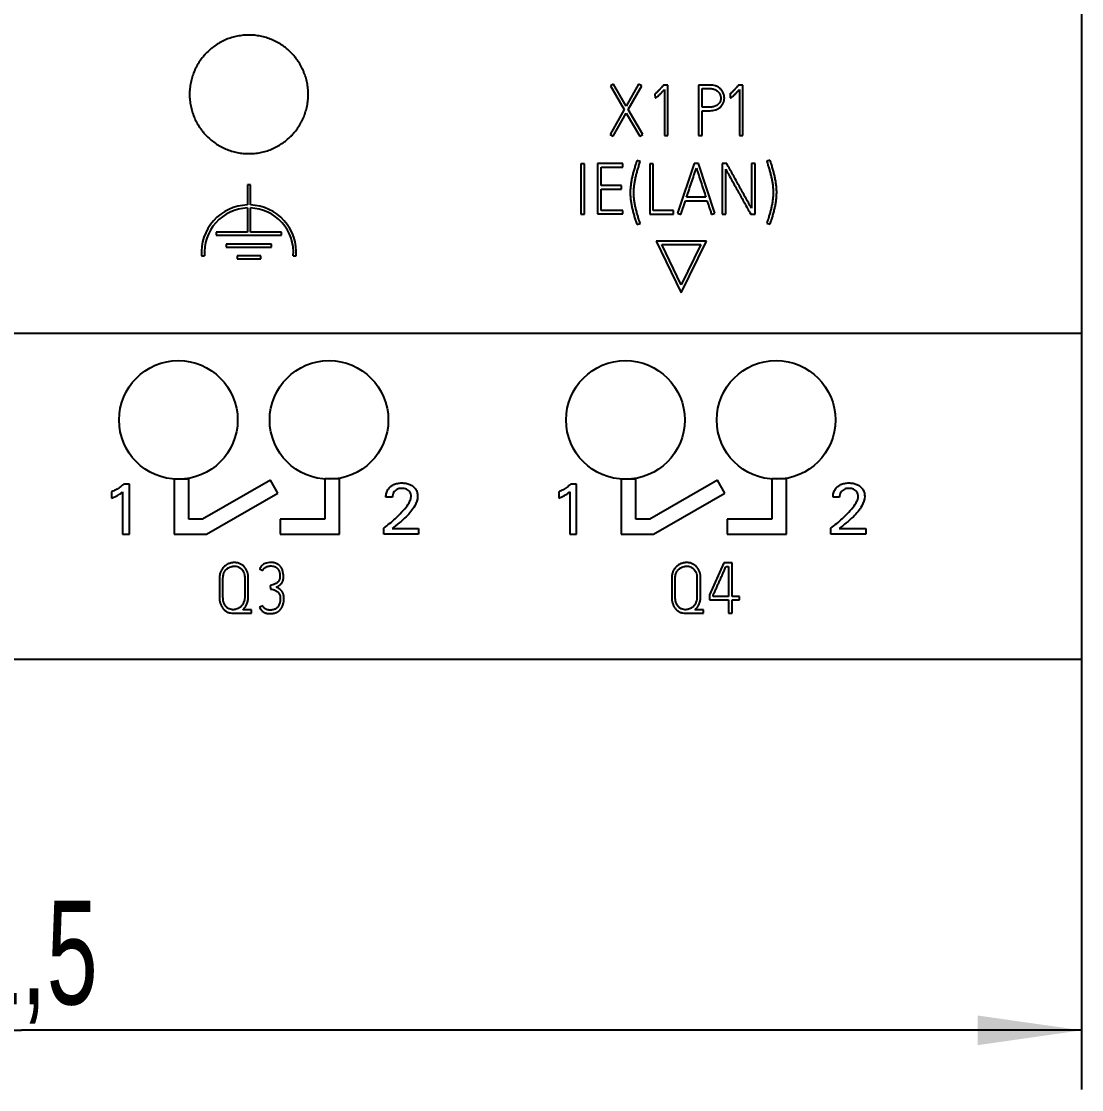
# Model space of a CAD drawing. Extents: x 0 to 420, y 0 to 297.
# Drawn here: x 125.95 to 161.7, y 130.28 to 166.3 of the extents above; entities that cross this region are included whole.
import ezdxf

# ---------------------------------------------------------------- set-up
doc = ezdxf.new("R2010")
doc.units = 0
doc.header["$LTSCALE"] = 23.1
for name, color, linetype in [('10000_FRONT', 7, 'CONTINUOUS'), ('10100_DIM_FRONT', 7, 'CONTINUOUS'), ('10500_FRONT_LABELING', 7, 'CONTINUOUS')]:
    doc.layers.add(name, color=color, linetype=linetype)
doc.styles.get("Standard").update_dxf_attribs({"font": 'txt', "width": 0.8})
doc.dimstyles.new('DIMSTYLE_1', dxfattribs={"dimtxt": 3.5, "dimasz": 3.5, "dimexe": 0.18, "dimexo": 0.0625, "dimgap": 0.09, "dimtad": 1, "dimtxsty": 'STANDARD', "dimcen": 0.09, "dimazin": 3, "dimtp": 0.05, "dimtm": 0.05, "dimtfac": 1, "dimtofl": 0, "dimtmove": 0, "dimatfit": 3, "dimtolj": 1})

# ---------------------------------------------------------------- blocks, each defined once
blk = doc.blocks.new('*D0')
at = {"layer": '10100_DIM_FRONT', "linetype": 'CONTINUOUS'}
for p, q in [((90.196102, 150.275846), (90.196102, 130.275438)), ((161.696102, 150.275846), (161.696102, 130.275438)), ((90.196102, 132.275438), (125.946102, 132.275438)), ((161.696102, 132.275438), (125.946102, 132.275438))]:
    blk.add_line(p, q, dxfattribs=at)
for points in [[(93.696102, 132.775438), (90.196102, 132.275438), (93.696102, 131.775438)], [(158.196102, 131.775438), (161.696102, 132.275438), (158.196102, 132.775438)]]:
    blk.add_solid(points, dxfattribs=at)
at = {"layer": '10100_DIM_FRONT', "linetype": 'CONTINUOUS', "width": 0.660714}
blk.add_text('71,5', height=3.5, dxfattribs=at).set_placement((122.502287, 133.150438))

msp = doc.modelspace()

# ---------------------------------------------------------------- linework, layer by layer
at = {"layer": '10000_FRONT', "color": 7, "linetype": 'CONTINUOUS'}
for p, q in [((161.696, 234.789), (161.696, 144.789)), ((133.567, 160.789), (133.567, 160.109)), ((133.667, 160.789), (133.567, 160.789)), ((133.667, 160.109), (133.667, 160.789)), ((133.567, 160.009), (133.567, 159.189)), ((133.667, 159.189), (133.667, 160.009)), ((132.517, 159.189), (132.517, 159.089)), ((133.567, 159.189), (132.517, 159.189)), ((132.517, 159.089), (134.717, 159.089)), ((134.717, 159.189), (133.667, 159.189)), ((134.717, 159.089), (134.717, 159.189)), ((147.346, 158.889), (148.196, 157.147)), ((149.046, 158.889), (147.346, 158.889)), ((148.196, 157.147), (149.046, 158.889)), ((132.857, 158.789), (132.857, 158.689)), ((134.377, 158.789), (132.857, 158.789)), ((132.857, 158.689), (134.377, 158.689)), ((134.377, 158.689), (134.377, 158.789)), ((148.196, 157.42), (147.537, 158.771)), ((147.537, 158.771), (148.855, 158.771)), ((148.855, 158.771), (148.196, 157.42)), ((132.021, 158.389), (132.121, 158.389)), ((133.217, 158.389), (133.217, 158.289)), ((134.017, 158.389), (133.217, 158.389)), ((133.217, 158.289), (134.017, 158.289)), ((134.017, 158.289), (134.017, 158.389)), ((135.112, 158.389), (135.212, 158.389)), ((90.196, 155.789), (161.696, 155.789)), ((131.095, 150.861), (131.095, 149.008)), ((131.592, 150.861), (131.095, 150.861)), ((131.592, 149.509), (131.592, 150.861)), ((134.342, 150.826), (132.058, 149.509)), ((134.592, 150.393), (134.342, 150.826)), ((136.173, 150.868), (136.173, 149.508)), ((136.673, 150.868), (136.173, 150.868)), ((136.673, 149.008), (136.673, 150.868)), ((146.17, 150.861), (146.17, 149.008)), ((146.666, 150.861), (146.17, 150.861)), ((146.666, 149.509), (146.666, 150.861)), ((149.417, 150.826), (147.132, 149.509)), ((149.667, 150.393), (149.417, 150.826)), ((151.247, 150.868), (151.247, 149.508)), ((151.747, 150.868), (151.247, 150.868)), ((151.747, 149.008), (151.747, 150.868)), ((132.19, 149.008), (134.592, 150.393)), ((147.265, 149.008), (149.667, 150.393)), ((132.058, 149.509), (131.592, 149.509)), ((134.673, 149.508), (134.673, 149.008)), ((136.173, 149.508), (134.673, 149.508)), ((147.132, 149.509), (146.666, 149.509)), ((149.748, 149.508), (149.748, 149.008)), ((151.247, 149.508), (149.748, 149.508)), ((131.095, 149.008), (132.19, 149.008)), ((134.673, 149.008), (136.673, 149.008)), ((146.17, 149.008), (147.265, 149.008)), ((149.748, 149.008), (151.747, 149.008)), ((90.196, 144.789), (161.696, 144.789))]:
    msp.add_line(p, q, dxfattribs=at)
for centre in [(131.239, 152.859), (136.319, 152.859), (146.313, 152.859), (151.393, 152.859)]:
    msp.add_circle(centre, 2, dxfattribs=at)
for radius, start, end in [(1.6, 91.7908, 184.3012), (1.5, 91.9102, 184.5886), (1.6, 355.6988, 88.2092), (1.5, 355.4114, 88.0898)]:
    msp.add_arc((133.617, 158.509), radius, start, end, dxfattribs=at)
for points, knots in [([(135.618, 163.839), (135.618, 163.905), (135.615, 163.971), (135.602, 164.1), (135.593, 164.165), (135.567, 164.292), (135.551, 164.356), (135.523, 164.45), (135.513, 164.481), (135.491, 164.543), (135.479, 164.574), (135.441, 164.665), (135.385, 164.782), (135.319, 164.894), (135.264, 164.976), (135.246, 165.002), (135.207, 165.055), (135.186, 165.081), (135.124, 165.158), (135.08, 165.206), (134.941, 165.345), (134.841, 165.428), (134.704, 165.519), (134.676, 165.537), (134.62, 165.571), (134.591, 165.587), (134.505, 165.633), (134.446, 165.661), (134.325, 165.711), (134.264, 165.734), (134.17, 165.762), (134.138, 165.771), (134.074, 165.787), (134.042, 165.794), (133.945, 165.814), (133.815, 165.833), (133.685, 165.839), (133.555, 165.839), (133.489, 165.836), (133.391, 165.827), (133.358, 165.823), (133.293, 165.813), (133.26, 165.807), (133.164, 165.788), (133.101, 165.772), (132.976, 165.735), (132.914, 165.713), (132.824, 165.675), (132.793, 165.662), (132.749, 165.641), (132.734, 165.633), (132.704, 165.619), (132.631, 165.581), (132.561, 165.539), (132.399, 165.43), (132.298, 165.347), (132.181, 165.231), (132.158, 165.207), (132.114, 165.158), (132.093, 165.133), (132.031, 165.057), (131.992, 165.005), (131.919, 164.897), (131.886, 164.841), (131.839, 164.754), (131.824, 164.725), (131.796, 164.665), (131.783, 164.635), (131.745, 164.544), (131.701, 164.422), (131.67, 164.295), (131.65, 164.199), (131.645, 164.167), (131.635, 164.102), (131.631, 164.07), (131.621, 163.971), (131.618, 163.905), (131.618, 163.839)], [0, 0, 0, 0, 0.03125, 0.03125, 0.0625, 0.0625, 0.09375, 0.09375, 0.109375, 0.109375, 0.125, 0.125, 0.15625, 0.1875, 0.1875, 0.203125, 0.203125, 0.21875, 0.21875, 0.25, 0.25, 0.3125, 0.3125, 0.328125, 0.328125, 0.34375, 0.34375, 0.375, 0.375, 0.40625, 0.40625, 0.421875, 0.421875, 0.4375, 0.4375, 0.46875, 0.5, 0.5, 0.53125, 0.53125, 0.546875, 0.546875, 0.5625, 0.5625, 0.59375, 0.59375, 0.625, 0.625, 0.640625, 0.640625, 0.648438, 0.648438, 0.65625, 0.6875, 0.6875, 0.75, 0.75, 0.765625, 0.765625, 0.78125, 0.78125, 0.8125, 0.8125, 0.84375, 0.84375, 0.859375, 0.859375, 0.875, 0.875, 0.90625, 0.9375, 0.9375, 0.953125, 0.953125, 0.96875, 0.96875, 1, 1, 1, 1]), ([(131.618, 163.839), (131.618, 163.773), (131.621, 163.708), (131.634, 163.578), (131.644, 163.514), (131.669, 163.386), (131.685, 163.323), (131.713, 163.229), (131.724, 163.198), (131.746, 163.136), (131.758, 163.105), (131.795, 163.014), (131.851, 162.897), (131.918, 162.785), (131.972, 162.703), (131.991, 162.676), (132.03, 162.624), (132.05, 162.598), (132.113, 162.521), (132.157, 162.473), (132.295, 162.334), (132.395, 162.251), (132.518, 162.169), (132.532, 162.16), (132.56, 162.142), (132.574, 162.134), (132.616, 162.108), (132.645, 162.092), (132.732, 162.046), (132.791, 162.018), (132.911, 161.967), (132.972, 161.945), (133.066, 161.917), (133.098, 161.908), (133.162, 161.892), (133.194, 161.885), (133.291, 161.865), (133.421, 161.846), (133.551, 161.84), (133.682, 161.839), (133.747, 161.842), (133.845, 161.852), (133.878, 161.856), (133.944, 161.866), (133.976, 161.871), (134.072, 161.891), (134.136, 161.906), (134.26, 161.944), (134.322, 161.966), (134.413, 162.004), (134.443, 162.017), (134.488, 162.038), (134.502, 162.046), (134.532, 162.06), (134.605, 162.098), (134.675, 162.14), (134.838, 162.249), (134.939, 162.332), (135.055, 162.448), (135.078, 162.472), (135.122, 162.521), (135.144, 162.546), (135.206, 162.621), (135.245, 162.674), (135.317, 162.782), (135.351, 162.838), (135.397, 162.925), (135.412, 162.954), (135.44, 163.014), (135.453, 163.044), (135.491, 163.134), (135.535, 163.257), (135.567, 163.384), (135.586, 163.479), (135.591, 163.512), (135.601, 163.577), (135.605, 163.609), (135.615, 163.708), (135.618, 163.773), (135.618, 163.839)], [0, 0, 0, 0, 0.03125, 0.03125, 0.0625, 0.0625, 0.09375, 0.09375, 0.109375, 0.109375, 0.125, 0.125, 0.15625, 0.1875, 0.1875, 0.203125, 0.203125, 0.21875, 0.21875, 0.25, 0.25, 0.3125, 0.3125, 0.320312, 0.320312, 0.328125, 0.328125, 0.34375, 0.34375, 0.375, 0.375, 0.40625, 0.40625, 0.421875, 0.421875, 0.4375, 0.4375, 0.46875, 0.5, 0.5, 0.53125, 0.53125, 0.546875, 0.546875, 0.5625, 0.5625, 0.59375, 0.59375, 0.625, 0.625, 0.640625, 0.640625, 0.648438, 0.648438, 0.65625, 0.6875, 0.6875, 0.75, 0.75, 0.765625, 0.765625, 0.78125, 0.78125, 0.8125, 0.8125, 0.84375, 0.84375, 0.859375, 0.859375, 0.875, 0.875, 0.90625, 0.9375, 0.9375, 0.953125, 0.953125, 0.96875, 0.96875, 1, 1, 1, 1])]:
    msp.add_open_spline(points, degree=3, knots=knots, dxfattribs=at)
at = {"layer": '10500_FRONT_LABELING', "color": 7, "linetype": 'CONTINUOUS'}
for p, q in [((145.916, 164.18), (145.815, 164.121)), ((145.815, 164.121), (146.275, 163.327)), ((146.341, 163.445), (145.916, 164.18)), ((146.758, 164.18), (146.341, 163.445)), ((146.411, 163.324), (146.864, 164.121)), ((146.864, 164.121), (146.758, 164.18)), ((147.595, 164.145), (147.579, 164.126)), ((147.744, 164.145), (147.595, 164.145)), ((147.626, 163.999), (147.626, 162.452)), ((147.744, 162.452), (147.744, 164.145)), ((148.776, 164.154), (148.776, 162.454)), ((149.168, 164.154), (148.776, 164.154)), ((148.897, 163.409), (148.897, 164.034)), ((148.897, 164.034), (149.168, 164.034)), ((150.126, 164.145), (150.109, 164.126)), ((150.274, 164.145), (150.126, 164.145)), ((150.156, 163.999), (150.156, 162.452)), ((150.274, 162.452), (150.274, 164.145)), ((147.296, 163.841), (147.31, 163.846)), ((147.31, 163.846), (147.317, 163.725)), ((149.826, 163.841), (149.84, 163.846)), ((149.84, 163.846), (149.847, 163.725)), ((146.275, 163.327), (145.796, 162.485)), ((145.9, 162.426), (146.343, 163.207)), ((146.343, 163.207), (146.796, 162.426)), ((146.9, 162.485), (146.411, 163.324)), ((149.168, 163.409), (148.897, 163.409)), ((148.897, 162.454), (148.897, 163.289)), ((148.897, 163.289), (149.168, 163.289)), ((145.796, 162.485), (145.9, 162.426)), ((146.796, 162.426), (146.9, 162.485)), ((147.626, 162.452), (147.744, 162.452)), ((148.776, 162.454), (148.897, 162.454)), ((150.156, 162.452), (150.274, 162.452)), ((144.811, 161.499), (144.811, 159.803)), ((144.929, 161.499), (144.811, 161.499)), ((144.929, 159.803), (144.929, 161.499)), ((145.374, 161.503), (145.374, 159.808)), ((146.223, 161.503), (145.374, 161.503)), ((146.223, 161.383), (146.223, 161.503)), ((146.698, 161.612), (146.696, 161.602)), ((146.814, 161.577), (146.698, 161.612)), ((146.809, 161.567), (146.814, 161.577)), ((147.133, 161.501), (147.133, 159.803)), ((147.254, 161.501), (147.133, 161.501)), ((147.254, 159.924), (147.254, 161.501)), ((148.63, 161.506), (148.065, 159.829)), ((148.782, 161.506), (148.63, 161.506)), ((149.333, 159.829), (148.782, 161.506)), ((149.576, 161.503), (149.576, 159.803)), ((149.73, 161.503), (149.576, 161.503)), ((150.565, 161.503), (150.565, 159.999)), ((150.686, 161.503), (150.565, 161.503)), ((150.686, 159.803), (150.686, 161.503)), ((151.194, 161.624), (151.078, 161.588)), ((151.078, 161.588), (151.08, 161.579)), ((151.196, 161.614), (151.194, 161.624)), ((145.492, 160.761), (145.492, 161.383)), ((145.492, 161.383), (146.223, 161.383)), ((149.695, 159.803), (149.695, 161.312)), ((146.178, 160.761), (145.492, 160.761)), ((146.178, 160.643), (146.178, 160.761)), ((145.492, 159.926), (145.492, 160.643)), ((145.492, 160.643), (146.178, 160.643)), ((149.025, 160.372), (148.375, 160.372)), ((148.179, 159.792), (148.335, 160.251)), ((148.335, 160.251), (149.066, 160.251)), ((144.811, 159.803), (144.929, 159.803)), ((145.374, 159.808), (146.223, 159.808)), ((146.223, 159.926), (145.492, 159.926)), ((146.223, 159.808), (146.223, 159.926)), ((147.133, 159.803), (147.93, 159.803)), ((147.93, 159.924), (147.254, 159.924)), ((147.93, 159.803), (147.93, 159.924)), ((148.065, 159.829), (148.179, 159.792)), ((149.217, 159.792), (149.333, 159.829)), ((149.576, 159.803), (149.695, 159.803)), ((150.537, 159.803), (150.686, 159.803)), ((146.694, 159.459), (146.696, 159.447)), ((146.696, 159.447), (146.809, 159.485)), ((146.809, 159.485), (146.807, 159.495)), ((151.097, 159.542), (151.08, 159.497)), ((151.08, 159.497), (151.196, 159.459)), ((151.196, 159.459), (151.199, 159.471)), ((129.589, 150.699), (129.396, 150.699)), ((129.589, 149.009), (129.589, 150.699)), ((144.663, 150.699), (144.471, 150.699)), ((144.663, 149.009), (144.663, 150.699)), ((128.989, 150.438), (128.989, 150.226)), ((129.361, 150.437), (129.361, 149.009)), ((138.459, 150.25), (138.239, 150.25)), ((144.063, 150.438), (144.063, 150.226)), ((144.436, 150.437), (144.436, 149.009)), ((153.534, 150.25), (153.313, 150.25)), ((138.169, 149.009), (138.169, 149.212)), ((138.446, 149.194), (139.341, 149.194)), ((139.341, 149.194), (139.341, 149.009)), ((153.243, 149.009), (153.243, 149.212)), ((153.521, 149.194), (154.416, 149.194)), ((154.416, 149.194), (154.416, 149.009)), ((129.361, 149.009), (129.589, 149.009)), ((139.341, 149.009), (138.169, 149.009)), ((144.436, 149.009), (144.663, 149.009)), ((154.416, 149.009), (153.243, 149.009)), ((133.98, 147.841), (134.088, 147.787)), ((149.628, 148.039), (149.152, 146.964)), ((149.909, 148.039), (149.628, 148.039)), ((149.706, 147.922), (149.788, 147.922)), ((149.788, 147.922), (149.788, 146.908)), ((149.909, 146.908), (149.909, 148.039)), ((132.626, 147.525), (132.626, 146.882)), ((132.744, 146.882), (132.744, 147.525)), ((133.477, 147.525), (133.477, 146.896)), ((133.598, 146.896), (133.598, 147.525)), ((147.876, 147.525), (147.876, 146.882)), ((147.994, 146.882), (147.994, 147.525)), ((148.727, 147.525), (148.727, 146.896)), ((148.848, 146.896), (148.848, 147.525)), ((134.34, 147.276), (134.347, 147.158)), ((149.152, 146.964), (149.152, 146.79)), ((149.152, 146.79), (149.788, 146.79)), ((149.27, 146.908), (149.27, 146.938)), ((149.788, 146.908), (149.27, 146.908)), ((149.788, 146.79), (149.788, 146.339)), ((150.158, 146.908), (149.909, 146.908)), ((149.909, 146.339), (149.909, 146.79)), ((149.909, 146.79), (150.158, 146.79)), ((150.158, 146.79), (150.158, 146.908)), ((133.088, 146.339), (133.701, 146.339)), ((133.701, 146.46), (133.409, 146.46)), ((133.701, 146.339), (133.701, 146.46)), ((134.088, 146.592), (133.98, 146.542)), ((148.338, 146.339), (148.951, 146.339)), ((148.951, 146.46), (148.659, 146.46)), ((148.951, 146.339), (148.951, 146.46)), ((149.788, 146.339), (149.909, 146.339))]:
    msp.add_line(p, q, dxfattribs=at)
for points, knots in [([(147.579, 164.126), (147.568, 164.114), (147.556, 164.101), (147.534, 164.077), (147.522, 164.064), (147.488, 164.027), (147.465, 164.003), (147.419, 163.954), (147.396, 163.93), (147.36, 163.895), (147.348, 163.883), (147.329, 163.867), (147.322, 163.861), (147.309, 163.851), (147.303, 163.845), (147.296, 163.841)], [0, 0, 0, 0, 0.125, 0.125, 0.25, 0.25, 0.5, 0.5, 0.75, 0.75, 0.875, 0.875, 0.9375, 0.9375, 1, 1, 1, 1]), ([(147.317, 163.725), (147.321, 163.725), (147.326, 163.726), (147.334, 163.728), (147.339, 163.729), (147.347, 163.732), (147.351, 163.734), (147.358, 163.738), (147.362, 163.741), (147.373, 163.748), (147.38, 163.753), (147.393, 163.764), (147.4, 163.77), (147.419, 163.787), (147.432, 163.799), (147.457, 163.823), (147.469, 163.835), (147.506, 163.872), (147.53, 163.897), (147.578, 163.948), (147.602, 163.973), (147.626, 163.999)], [0, 0, 0, 0, 0.03125, 0.03125, 0.0625, 0.0625, 0.09375, 0.09375, 0.125, 0.125, 0.1875, 0.1875, 0.25, 0.25, 0.375, 0.375, 0.5, 0.5, 0.75, 0.75, 1, 1, 1, 1]), ([(149.168, 163.289), (149.198, 163.289), (149.228, 163.291), (149.288, 163.299), (149.317, 163.305), (149.361, 163.318), (149.375, 163.323), (149.403, 163.335), (149.417, 163.341), (149.443, 163.356), (149.456, 163.363), (149.481, 163.38), (149.493, 163.39), (149.528, 163.419), (149.549, 163.44), (149.576, 163.476), (149.585, 163.489), (149.6, 163.515), (149.607, 163.528), (149.626, 163.57), (149.635, 163.598), (149.647, 163.658), (149.649, 163.688), (149.649, 163.733), (149.648, 163.748), (149.644, 163.778), (149.641, 163.793), (149.631, 163.837), (149.622, 163.866), (149.603, 163.907), (149.596, 163.921), (149.581, 163.947), (149.564, 163.972), (149.545, 163.995), (149.525, 164.017), (149.514, 164.028), (149.48, 164.058), (149.455, 164.075), (149.416, 164.097), (149.402, 164.104), (149.375, 164.117), (149.361, 164.122), (149.318, 164.137), (149.289, 164.144), (149.229, 164.153), (149.198, 164.154), (149.168, 164.154)], [0, 0, 0, 0, 0.0625, 0.0625, 0.125, 0.125, 0.15625, 0.15625, 0.1875, 0.1875, 0.21875, 0.21875, 0.25, 0.25, 0.3125, 0.3125, 0.34375, 0.34375, 0.375, 0.375, 0.4375, 0.4375, 0.5, 0.5, 0.53125, 0.53125, 0.5625, 0.5625, 0.625, 0.625, 0.65625, 0.65625, 0.6875, 0.71875, 0.71875, 0.75, 0.75, 0.8125, 0.8125, 0.84375, 0.84375, 0.875, 0.875, 0.9375, 0.9375, 1, 1, 1, 1]), ([(149.168, 164.034), (149.19, 164.034), (149.212, 164.033), (149.256, 164.027), (149.278, 164.022), (149.321, 164.008), (149.341, 163.999), (149.371, 163.983), (149.38, 163.977), (149.399, 163.965), (149.408, 163.958), (149.434, 163.937), (149.449, 163.921), (149.47, 163.895), (149.476, 163.886), (149.488, 163.867), (149.493, 163.857), (149.507, 163.827), (149.515, 163.806), (149.522, 163.773), (149.524, 163.762), (149.527, 163.74), (149.528, 163.729), (149.529, 163.707), (149.528, 163.696), (149.526, 163.674), (149.525, 163.663), (149.518, 163.63), (149.512, 163.609), (149.498, 163.578), (149.493, 163.568), (149.481, 163.549), (149.474, 163.54), (149.46, 163.523), (149.453, 163.515), (149.437, 163.499), (149.429, 163.492), (149.402, 163.471), (149.383, 163.46), (149.353, 163.445), (149.343, 163.44), (149.322, 163.432), (149.311, 163.429), (149.29, 163.423), (149.279, 163.42), (149.257, 163.416), (149.246, 163.414), (149.213, 163.41), (149.19, 163.409), (149.168, 163.409)], [0, 0, 0, 0, 0.0625, 0.0625, 0.125, 0.125, 0.1875, 0.1875, 0.21875, 0.21875, 0.25, 0.25, 0.3125, 0.3125, 0.34375, 0.34375, 0.375, 0.375, 0.4375, 0.4375, 0.46875, 0.46875, 0.5, 0.5, 0.53125, 0.53125, 0.5625, 0.5625, 0.625, 0.625, 0.65625, 0.65625, 0.6875, 0.6875, 0.71875, 0.71875, 0.75, 0.75, 0.8125, 0.8125, 0.84375, 0.84375, 0.875, 0.875, 0.90625, 0.90625, 0.9375, 0.9375, 1, 1, 1, 1]), ([(150.109, 164.126), (150.098, 164.114), (150.087, 164.101), (150.064, 164.077), (150.053, 164.064), (150.019, 164.027), (149.996, 164.003), (149.95, 163.954), (149.926, 163.93), (149.89, 163.895), (149.878, 163.883), (149.859, 163.867), (149.853, 163.861), (149.84, 163.851), (149.833, 163.845), (149.826, 163.841)], [0, 0, 0, 0, 0.125, 0.125, 0.25, 0.25, 0.5, 0.5, 0.75, 0.75, 0.875, 0.875, 0.9375, 0.9375, 1, 1, 1, 1]), ([(149.847, 163.725), (149.852, 163.725), (149.856, 163.726), (149.865, 163.728), (149.869, 163.729), (149.877, 163.732), (149.881, 163.734), (149.889, 163.738), (149.892, 163.741), (149.903, 163.748), (149.91, 163.753), (149.924, 163.764), (149.93, 163.77), (149.95, 163.787), (149.962, 163.799), (149.988, 163.823), (150, 163.835), (150.037, 163.872), (150.061, 163.897), (150.109, 163.948), (150.133, 163.973), (150.156, 163.999)], [0, 0, 0, 0, 0.03125, 0.03125, 0.0625, 0.0625, 0.09375, 0.09375, 0.125, 0.125, 0.1875, 0.1875, 0.25, 0.25, 0.375, 0.375, 0.5, 0.5, 0.75, 0.75, 1, 1, 1, 1]), ([(146.696, 161.602), (146.69, 161.58), (146.683, 161.558), (146.672, 161.526), (146.669, 161.515), (146.662, 161.493), (146.659, 161.482), (146.649, 161.449), (146.642, 161.427), (146.629, 161.384), (146.622, 161.362), (146.602, 161.296), (146.589, 161.252), (146.566, 161.163), (146.555, 161.119), (146.535, 161.03), (146.525, 160.985), (146.509, 160.894), (146.502, 160.849), (146.489, 160.759), (146.484, 160.713), (146.478, 160.623), (146.476, 160.577), (146.476, 160.486), (146.477, 160.441), (146.481, 160.372), (146.483, 160.349), (146.487, 160.304), (146.49, 160.281), (146.499, 160.212), (146.506, 160.167), (146.523, 160.077), (146.532, 160.032), (146.553, 159.943), (146.564, 159.898), (146.587, 159.81), (146.6, 159.766), (146.626, 159.678), (146.639, 159.634), (146.666, 159.547), (146.68, 159.503), (146.694, 159.459)], [0, 0, 0, 0, 0.03125, 0.03125, 0.046875, 0.046875, 0.0625, 0.0625, 0.09375, 0.09375, 0.125, 0.125, 0.1875, 0.1875, 0.25, 0.25, 0.3125, 0.3125, 0.375, 0.375, 0.4375, 0.4375, 0.5, 0.5, 0.5625, 0.5625, 0.59375, 0.59375, 0.625, 0.625, 0.6875, 0.6875, 0.75, 0.75, 0.8125, 0.8125, 0.875, 0.875, 0.9375, 0.9375, 1, 1, 1, 1]), ([(146.807, 159.495), (146.802, 159.516), (146.795, 159.537), (146.784, 159.569), (146.78, 159.579), (146.773, 159.6), (146.77, 159.611), (146.761, 159.643), (146.754, 159.664), (146.742, 159.707), (146.735, 159.728), (146.717, 159.792), (146.705, 159.835), (146.682, 159.921), (146.671, 159.964), (146.651, 160.05), (146.642, 160.094), (146.626, 160.181), (146.619, 160.225), (146.607, 160.312), (146.603, 160.356), (146.597, 160.444), (146.596, 160.488), (146.597, 160.577), (146.599, 160.621), (146.605, 160.71), (146.61, 160.754), (146.622, 160.842), (146.629, 160.885), (146.645, 160.972), (146.654, 161.015), (146.674, 161.101), (146.685, 161.144), (146.708, 161.229), (146.72, 161.271), (146.745, 161.356), (146.758, 161.398), (146.784, 161.483), (146.797, 161.525), (146.809, 161.567)], [0, 0, 0, 0, 0.03125, 0.03125, 0.046875, 0.046875, 0.0625, 0.0625, 0.09375, 0.09375, 0.125, 0.125, 0.1875, 0.1875, 0.25, 0.25, 0.3125, 0.3125, 0.375, 0.375, 0.4375, 0.4375, 0.5, 0.5, 0.5625, 0.5625, 0.625, 0.625, 0.6875, 0.6875, 0.75, 0.75, 0.8125, 0.8125, 0.875, 0.875, 0.9375, 0.9375, 1, 1, 1, 1]), ([(150.565, 159.999), (150.548, 160.031), (150.531, 160.062), (150.496, 160.125), (150.478, 160.156), (150.426, 160.25), (150.391, 160.312), (150.286, 160.5), (150.216, 160.626), (150.077, 160.876), (150.008, 161.002), (149.869, 161.252), (149.799, 161.378), (149.73, 161.503)], [0, 0, 0, 0, 0.0625, 0.0625, 0.125, 0.125, 0.25, 0.25, 0.5, 0.5, 0.75, 0.75, 1, 1, 1, 1]), ([(151.08, 161.579), (151.086, 161.558), (151.093, 161.537), (151.103, 161.506), (151.107, 161.496), (151.114, 161.475), (151.117, 161.465), (151.126, 161.433), (151.133, 161.412), (151.145, 161.37), (151.151, 161.35), (151.17, 161.287), (151.182, 161.245), (151.204, 161.161), (151.215, 161.118), (151.235, 161.033), (151.245, 160.991), (151.261, 160.905), (151.269, 160.862), (151.281, 160.776), (151.286, 160.733), (151.293, 160.647), (151.295, 160.604), (151.296, 160.517), (151.295, 160.473), (151.292, 160.408), (151.291, 160.386), (151.287, 160.343), (151.284, 160.321), (151.277, 160.256), (151.27, 160.213), (151.255, 160.128), (151.247, 160.085), (151.228, 160.001), (151.218, 159.958), (151.202, 159.896), (151.196, 159.875), (151.184, 159.833), (151.179, 159.812), (151.167, 159.77), (151.16, 159.749), (151.148, 159.708), (151.142, 159.687), (151.132, 159.656), (151.129, 159.646), (151.123, 159.625), (151.12, 159.614), (151.111, 159.583), (151.105, 159.562), (151.097, 159.542)], [0, 0, 0, 0, 0.03125, 0.03125, 0.046875, 0.046875, 0.0625, 0.0625, 0.09375, 0.09375, 0.125, 0.125, 0.1875, 0.1875, 0.25, 0.25, 0.3125, 0.3125, 0.375, 0.375, 0.4375, 0.4375, 0.5, 0.5, 0.5625, 0.5625, 0.59375, 0.59375, 0.625, 0.625, 0.6875, 0.6875, 0.75, 0.75, 0.8125, 0.8125, 0.84375, 0.84375, 0.875, 0.875, 0.90625, 0.90625, 0.9375, 0.9375, 0.953125, 0.953125, 0.96875, 0.96875, 1, 1, 1, 1]), ([(151.199, 159.471), (151.212, 159.514), (151.226, 159.558), (151.253, 159.645), (151.266, 159.688), (151.292, 159.776), (151.304, 159.819), (151.327, 159.907), (151.338, 159.951), (151.358, 160.04), (151.367, 160.084), (151.383, 160.173), (151.39, 160.218), (151.402, 160.308), (151.407, 160.353), (151.411, 160.422), (151.412, 160.445), (151.414, 160.491), (151.414, 160.514), (151.414, 160.583), (151.412, 160.629), (151.406, 160.721), (151.401, 160.766), (151.389, 160.857), (151.382, 160.902), (151.365, 160.993), (151.356, 161.038), (151.336, 161.128), (151.325, 161.172), (151.302, 161.262), (151.289, 161.306), (151.27, 161.372), (151.263, 161.394), (151.25, 161.438), (151.244, 161.46), (151.234, 161.493), (151.23, 161.504), (151.223, 161.526), (151.22, 161.537), (151.209, 161.57), (151.202, 161.592), (151.196, 161.614)], [0, 0, 0, 0, 0.0625, 0.0625, 0.125, 0.125, 0.1875, 0.1875, 0.25, 0.25, 0.3125, 0.3125, 0.375, 0.375, 0.4375, 0.4375, 0.46875, 0.46875, 0.5, 0.5, 0.5625, 0.5625, 0.625, 0.625, 0.6875, 0.6875, 0.75, 0.75, 0.8125, 0.8125, 0.875, 0.875, 0.90625, 0.90625, 0.9375, 0.9375, 0.953125, 0.953125, 0.96875, 0.96875, 1, 1, 1, 1]), ([(148.375, 160.372), (148.402, 160.454), (148.43, 160.536), (148.485, 160.7), (148.513, 160.781), (148.568, 160.945), (148.597, 161.027), (148.638, 161.15), (148.652, 161.191), (148.679, 161.273), (148.692, 161.314), (148.706, 161.355)], [0, 0, 0, 0, 0.25, 0.25, 0.5, 0.5, 0.75, 0.75, 0.875, 0.875, 1, 1, 1, 1]), ([(148.706, 161.355), (148.72, 161.314), (148.733, 161.273), (148.759, 161.191), (148.772, 161.15), (148.812, 161.027), (148.838, 160.945), (148.892, 160.781), (148.919, 160.699), (148.973, 160.536), (148.999, 160.454), (149.025, 160.372)], [0, 0, 0, 0, 0.125, 0.125, 0.25, 0.25, 0.5, 0.5, 0.75, 0.75, 1, 1, 1, 1]), ([(149.695, 161.312), (149.711, 161.28), (149.729, 161.249), (149.764, 161.186), (149.782, 161.155), (149.835, 161.061), (149.87, 160.998), (149.975, 160.809), (150.045, 160.683), (150.133, 160.526), (150.151, 160.495), (150.186, 160.432), (150.203, 160.401), (150.256, 160.306), (150.291, 160.244), (150.396, 160.055), (150.466, 159.929), (150.537, 159.803)], [0, 0, 0, 0, 0.0625, 0.0625, 0.125, 0.125, 0.25, 0.25, 0.5, 0.5, 0.5625, 0.5625, 0.625, 0.625, 0.75, 0.75, 1, 1, 1, 1]), ([(149.066, 160.251), (149.078, 160.213), (149.09, 160.174), (149.114, 160.098), (149.127, 160.059), (149.152, 159.983), (149.165, 159.945), (149.186, 159.887), (149.192, 159.868), (149.205, 159.83), (149.211, 159.811), (149.217, 159.792)], [0, 0, 0, 0, 0.25, 0.25, 0.5, 0.5, 0.75, 0.75, 0.875, 0.875, 1, 1, 1, 1]), ([(129.396, 150.699), (129.357, 150.661), (129.274, 150.591), (129.138, 150.503), (129.04, 150.457), (128.989, 150.438)], [0, 0, 0, 0, 0.335376, 0.666733, 1, 1, 1, 1]), ([(138.239, 150.25), (138.238, 150.297), (138.249, 150.39), (138.301, 150.517), (138.388, 150.615), (138.499, 150.686), (138.63, 150.727), (138.772, 150.738), (138.912, 150.727), (139.039, 150.692), (139.15, 150.629), (139.241, 150.539), (139.296, 150.418), (139.321, 150.216), (139.21, 149.908), (138.9, 149.544), (138.601, 149.325), (138.446, 149.194)], [0, 0, 0, 0, 0.047634, 0.090966, 0.134024, 0.175852, 0.219839, 0.26854, 0.316048, 0.358805, 0.398874, 0.441275, 0.482994, 0.528552, 0.640457, 0.793497, 1, 1, 1, 1]), ([(144.471, 150.699), (144.432, 150.661), (144.349, 150.591), (144.212, 150.503), (144.114, 150.457), (144.063, 150.438)], [0, 0, 0, 0, 0.335376, 0.666733, 1, 1, 1, 1]), ([(153.313, 150.25), (153.313, 150.297), (153.323, 150.39), (153.375, 150.517), (153.463, 150.615), (153.574, 150.686), (153.704, 150.727), (153.846, 150.738), (153.986, 150.727), (154.114, 150.692), (154.224, 150.629), (154.315, 150.539), (154.371, 150.418), (154.395, 150.216), (154.285, 149.908), (153.975, 149.544), (153.675, 149.325), (153.521, 149.194)], [0, 0, 0, 0, 0.047634, 0.090966, 0.134024, 0.175852, 0.219839, 0.26854, 0.316048, 0.358805, 0.398874, 0.441275, 0.482994, 0.528552, 0.640457, 0.793497, 1, 1, 1, 1]), ([(128.989, 150.226), (129.024, 150.24), (129.09, 150.267), (129.18, 150.311), (129.246, 150.35), (129.292, 150.382), (129.326, 150.408), (129.349, 150.427), (129.361, 150.437)], [0, 0, 0, 0, 0.263331, 0.496838, 0.701719, 0.791454, 0.890837, 1, 1, 1, 1]), ([(138.169, 149.212), (138.235, 149.263), (138.363, 149.364), (138.546, 149.523), (138.735, 149.704), (138.909, 149.896), (139.043, 150.09), (139.093, 150.247), (139.08, 150.355), (139.049, 150.429), (138.997, 150.485), (138.932, 150.524), (138.856, 150.547), (138.772, 150.553), (138.687, 150.546), (138.608, 150.519), (138.543, 150.473), (138.494, 150.411), (138.465, 150.335), (138.459, 150.279), (138.459, 150.25)], [0, 0, 0, 0, 0.104116, 0.205085, 0.303144, 0.433178, 0.529839, 0.598022, 0.633057, 0.664801, 0.696393, 0.726886, 0.759247, 0.795227, 0.832181, 0.865789, 0.898315, 0.930542, 0.963549, 1, 1, 1, 1]), ([(144.063, 150.226), (144.099, 150.24), (144.164, 150.267), (144.255, 150.311), (144.32, 150.35), (144.366, 150.382), (144.4, 150.408), (144.424, 150.427), (144.436, 150.437)], [0, 0, 0, 0, 0.263331, 0.496838, 0.701719, 0.791454, 0.890837, 1, 1, 1, 1]), ([(153.243, 149.212), (153.31, 149.263), (153.438, 149.364), (153.62, 149.523), (153.809, 149.704), (153.984, 149.896), (154.118, 150.09), (154.168, 150.247), (154.154, 150.355), (154.123, 150.429), (154.072, 150.485), (154.007, 150.524), (153.93, 150.547), (153.846, 150.553), (153.761, 150.546), (153.683, 150.519), (153.618, 150.473), (153.568, 150.411), (153.539, 150.335), (153.534, 150.279), (153.534, 150.25)], [0, 0, 0, 0, 0.104116, 0.205085, 0.303144, 0.433178, 0.529839, 0.598022, 0.633057, 0.664801, 0.696393, 0.726886, 0.759247, 0.795227, 0.832181, 0.865789, 0.898315, 0.930542, 0.963549, 1, 1, 1, 1]), ([(133.598, 147.525), (133.598, 147.592), (133.589, 147.657), (133.564, 147.737), (133.558, 147.752), (133.545, 147.783), (133.537, 147.798), (133.522, 147.827), (133.513, 147.841), (133.499, 147.861), (133.494, 147.868), (133.484, 147.881), (133.478, 147.888), (133.451, 147.92), (133.427, 147.942), (133.387, 147.972), (133.373, 147.981), (133.344, 147.998), (133.329, 148.005), (133.283, 148.025), (133.251, 148.035), (133.201, 148.044), (133.185, 148.046), (133.151, 148.049), (133.135, 148.049), (133.101, 148.048), (133.084, 148.047), (133.051, 148.043), (133.034, 148.04), (132.986, 148.029), (132.954, 148.019), (132.916, 148.002), (132.908, 147.998), (132.893, 147.99), (132.886, 147.987), (132.864, 147.974), (132.85, 147.965), (132.823, 147.946), (132.81, 147.936), (132.791, 147.92), (132.785, 147.914), (132.772, 147.902), (132.767, 147.896), (132.738, 147.866), (132.718, 147.839), (132.693, 147.797), (132.685, 147.782), (132.67, 147.752), (132.664, 147.737), (132.652, 147.706), (132.647, 147.69), (132.639, 147.658), (132.636, 147.642), (132.631, 147.609), (132.629, 147.592), (132.627, 147.559), (132.626, 147.542), (132.626, 147.525)], [0, 0, 0, 0, 0.125, 0.125, 0.15625, 0.15625, 0.1875, 0.1875, 0.21875, 0.21875, 0.234375, 0.234375, 0.25, 0.25, 0.3125, 0.3125, 0.34375, 0.34375, 0.375, 0.375, 0.4375, 0.4375, 0.46875, 0.46875, 0.5, 0.5, 0.53125, 0.53125, 0.5625, 0.5625, 0.625, 0.625, 0.640625, 0.640625, 0.65625, 0.65625, 0.6875, 0.6875, 0.71875, 0.71875, 0.734375, 0.734375, 0.75, 0.75, 0.8125, 0.8125, 0.84375, 0.84375, 0.875, 0.875, 0.90625, 0.90625, 0.9375, 0.9375, 0.96875, 0.96875, 1, 1, 1, 1]), ([(132.744, 147.525), (132.744, 147.551), (132.746, 147.576), (132.753, 147.626), (132.759, 147.651), (132.771, 147.687), (132.776, 147.699), (132.787, 147.722), (132.793, 147.733), (132.806, 147.755), (132.813, 147.765), (132.827, 147.786), (132.836, 147.796), (132.861, 147.825), (132.88, 147.841), (132.911, 147.864), (132.922, 147.871), (132.944, 147.883), (132.956, 147.889), (132.991, 147.905), (133.015, 147.913), (133.053, 147.921), (133.065, 147.924), (133.091, 147.927), (133.103, 147.928), (133.129, 147.929), (133.142, 147.929), (133.167, 147.927), (133.18, 147.925), (133.218, 147.919), (133.242, 147.912), (133.277, 147.897), (133.289, 147.891), (133.311, 147.878), (133.322, 147.871), (133.342, 147.856), (133.352, 147.847), (133.37, 147.83), (133.379, 147.82), (133.403, 147.791), (133.417, 147.769), (133.434, 147.735), (133.44, 147.724), (133.449, 147.7), (133.453, 147.688), (133.464, 147.652), (133.469, 147.627), (133.476, 147.577), (133.477, 147.551), (133.477, 147.525)], [0, 0, 0, 0, 0.0625, 0.0625, 0.125, 0.125, 0.15625, 0.15625, 0.1875, 0.1875, 0.21875, 0.21875, 0.25, 0.25, 0.3125, 0.3125, 0.34375, 0.34375, 0.375, 0.375, 0.4375, 0.4375, 0.46875, 0.46875, 0.5, 0.5, 0.53125, 0.53125, 0.5625, 0.5625, 0.625, 0.625, 0.65625, 0.65625, 0.6875, 0.6875, 0.71875, 0.71875, 0.75, 0.75, 0.8125, 0.8125, 0.84375, 0.84375, 0.875, 0.875, 0.9375, 0.9375, 1, 1, 1, 1]), ([(134.543, 147.221), (134.558, 147.229), (134.573, 147.237), (134.603, 147.254), (134.617, 147.263), (134.639, 147.277), (134.646, 147.282), (134.659, 147.292), (134.666, 147.297), (134.678, 147.309), (134.685, 147.314), (134.697, 147.327), (134.703, 147.333), (134.719, 147.353), (134.729, 147.367), (134.742, 147.389), (134.746, 147.396), (134.754, 147.412), (134.757, 147.42), (134.767, 147.444), (134.772, 147.46), (134.779, 147.494), (134.781, 147.511), (134.783, 147.545), (134.784, 147.562), (134.783, 147.596), (134.783, 147.613), (134.779, 147.664), (134.775, 147.698), (134.764, 147.748), (134.76, 147.765), (134.749, 147.797), (134.743, 147.813), (134.729, 147.844), (134.721, 147.86), (134.708, 147.882), (134.703, 147.889), (134.693, 147.903), (134.688, 147.91), (134.672, 147.93), (134.661, 147.942), (134.642, 147.96), (134.635, 147.965), (134.622, 147.976), (134.615, 147.981), (134.579, 148.005), (134.548, 148.02), (134.507, 148.033), (134.498, 148.036), (134.481, 148.04), (134.456, 148.046), (134.414, 148.052), (134.379, 148.053), (134.345, 148.054), (134.328, 148.053), (134.276, 148.05), (134.242, 148.044), (134.201, 148.032), (134.193, 148.03), (134.177, 148.024), (134.169, 148.021), (134.145, 148.01), (134.114, 147.994), (134.086, 147.974), (134.066, 147.958), (134.06, 147.952), (134.047, 147.94), (134.041, 147.934), (134.024, 147.915), (134.014, 147.901), (134, 147.88), (133.995, 147.872), (133.987, 147.857), (133.983, 147.849), (133.98, 147.841)], [0, 0, 0, 0, 0.03125, 0.03125, 0.0625, 0.0625, 0.078125, 0.078125, 0.09375, 0.09375, 0.109375, 0.109375, 0.125, 0.125, 0.15625, 0.15625, 0.171875, 0.171875, 0.1875, 0.1875, 0.21875, 0.21875, 0.25, 0.25, 0.28125, 0.28125, 0.3125, 0.3125, 0.375, 0.375, 0.40625, 0.40625, 0.4375, 0.4375, 0.46875, 0.46875, 0.484375, 0.484375, 0.5, 0.5, 0.53125, 0.53125, 0.546875, 0.546875, 0.5625, 0.5625, 0.625, 0.625, 0.640625, 0.640625, 0.65625, 0.6875, 0.71875, 0.71875, 0.75, 0.75, 0.8125, 0.8125, 0.828125, 0.828125, 0.84375, 0.84375, 0.875, 0.90625, 0.90625, 0.921875, 0.921875, 0.9375, 0.9375, 0.96875, 0.96875, 0.984375, 0.984375, 1, 1, 1, 1]), ([(134.088, 147.787), (134.094, 147.8), (134.101, 147.812), (134.117, 147.835), (134.126, 147.846), (134.145, 147.866), (134.156, 147.875), (134.179, 147.892), (134.191, 147.899), (134.216, 147.911), (134.229, 147.916), (134.256, 147.925), (134.27, 147.928), (134.298, 147.932), (134.312, 147.934), (134.34, 147.936), (134.354, 147.936), (134.397, 147.935), (134.425, 147.932), (134.459, 147.924), (134.466, 147.922), (134.48, 147.917), (134.486, 147.915), (134.506, 147.907), (134.518, 147.901), (134.536, 147.889), (134.542, 147.885), (134.553, 147.876), (134.558, 147.872), (134.574, 147.857), (134.583, 147.847), (134.596, 147.83), (134.6, 147.824), (134.608, 147.813), (134.619, 147.795), (134.628, 147.776), (134.639, 147.75), (134.644, 147.736), (134.651, 147.709), (134.654, 147.695), (134.661, 147.654), (134.663, 147.626), (134.664, 147.584), (134.663, 147.57), (134.662, 147.542), (134.661, 147.528), (134.657, 147.501), (134.653, 147.487), (134.643, 147.46), (134.637, 147.448), (134.626, 147.43), (134.622, 147.424), (134.613, 147.413), (134.609, 147.407), (134.595, 147.392), (134.585, 147.382), (134.562, 147.364), (134.551, 147.356), (134.527, 147.342), (134.514, 147.335), (134.489, 147.323), (134.476, 147.318), (134.449, 147.309), (134.435, 147.304), (134.395, 147.292), (134.368, 147.283), (134.34, 147.276)], [0, 0, 0, 0, 0.03125, 0.03125, 0.0625, 0.0625, 0.09375, 0.09375, 0.125, 0.125, 0.15625, 0.15625, 0.1875, 0.1875, 0.21875, 0.21875, 0.25, 0.25, 0.3125, 0.3125, 0.328125, 0.328125, 0.34375, 0.34375, 0.375, 0.375, 0.390625, 0.390625, 0.40625, 0.40625, 0.4375, 0.4375, 0.453125, 0.453125, 0.46875, 0.5, 0.5, 0.53125, 0.53125, 0.5625, 0.5625, 0.625, 0.625, 0.65625, 0.65625, 0.6875, 0.6875, 0.71875, 0.71875, 0.75, 0.75, 0.765625, 0.765625, 0.78125, 0.78125, 0.8125, 0.8125, 0.84375, 0.84375, 0.875, 0.875, 0.90625, 0.90625, 0.9375, 0.9375, 1, 1, 1, 1]), ([(148.848, 147.525), (148.848, 147.592), (148.839, 147.657), (148.814, 147.737), (148.808, 147.752), (148.795, 147.783), (148.787, 147.798), (148.772, 147.827), (148.763, 147.841), (148.749, 147.861), (148.744, 147.868), (148.734, 147.881), (148.728, 147.888), (148.701, 147.92), (148.677, 147.942), (148.637, 147.972), (148.623, 147.981), (148.594, 147.998), (148.579, 148.005), (148.533, 148.025), (148.501, 148.035), (148.451, 148.044), (148.435, 148.046), (148.401, 148.049), (148.385, 148.049), (148.351, 148.048), (148.334, 148.047), (148.301, 148.043), (148.284, 148.04), (148.236, 148.029), (148.204, 148.019), (148.166, 148.002), (148.158, 147.998), (148.143, 147.99), (148.136, 147.987), (148.114, 147.974), (148.1, 147.965), (148.073, 147.946), (148.06, 147.936), (148.041, 147.92), (148.035, 147.914), (148.022, 147.902), (148.017, 147.896), (147.988, 147.866), (147.968, 147.839), (147.943, 147.797), (147.935, 147.782), (147.92, 147.752), (147.914, 147.737), (147.902, 147.706), (147.897, 147.69), (147.889, 147.658), (147.886, 147.642), (147.881, 147.609), (147.879, 147.592), (147.877, 147.559), (147.876, 147.542), (147.876, 147.525)], [0, 0, 0, 0, 0.125, 0.125, 0.15625, 0.15625, 0.1875, 0.1875, 0.21875, 0.21875, 0.234375, 0.234375, 0.25, 0.25, 0.3125, 0.3125, 0.34375, 0.34375, 0.375, 0.375, 0.4375, 0.4375, 0.46875, 0.46875, 0.5, 0.5, 0.53125, 0.53125, 0.5625, 0.5625, 0.625, 0.625, 0.640625, 0.640625, 0.65625, 0.65625, 0.6875, 0.6875, 0.71875, 0.71875, 0.734375, 0.734375, 0.75, 0.75, 0.8125, 0.8125, 0.84375, 0.84375, 0.875, 0.875, 0.90625, 0.90625, 0.9375, 0.9375, 0.96875, 0.96875, 1, 1, 1, 1]), ([(147.994, 147.525), (147.994, 147.551), (147.996, 147.576), (148.003, 147.626), (148.009, 147.651), (148.021, 147.687), (148.026, 147.699), (148.037, 147.722), (148.043, 147.733), (148.056, 147.755), (148.063, 147.765), (148.077, 147.786), (148.086, 147.796), (148.111, 147.825), (148.13, 147.841), (148.161, 147.864), (148.172, 147.871), (148.194, 147.883), (148.206, 147.889), (148.241, 147.905), (148.265, 147.913), (148.303, 147.921), (148.315, 147.924), (148.341, 147.927), (148.353, 147.928), (148.379, 147.929), (148.392, 147.929), (148.417, 147.927), (148.43, 147.925), (148.468, 147.919), (148.492, 147.912), (148.527, 147.897), (148.539, 147.891), (148.561, 147.878), (148.572, 147.871), (148.592, 147.856), (148.602, 147.847), (148.62, 147.83), (148.629, 147.82), (148.653, 147.791), (148.667, 147.769), (148.684, 147.735), (148.69, 147.724), (148.699, 147.7), (148.703, 147.688), (148.714, 147.652), (148.719, 147.627), (148.726, 147.577), (148.727, 147.551), (148.727, 147.525)], [0, 0, 0, 0, 0.0625, 0.0625, 0.125, 0.125, 0.15625, 0.15625, 0.1875, 0.1875, 0.21875, 0.21875, 0.25, 0.25, 0.3125, 0.3125, 0.34375, 0.34375, 0.375, 0.375, 0.4375, 0.4375, 0.46875, 0.46875, 0.5, 0.5, 0.53125, 0.53125, 0.5625, 0.5625, 0.625, 0.625, 0.65625, 0.65625, 0.6875, 0.6875, 0.71875, 0.71875, 0.75, 0.75, 0.8125, 0.8125, 0.84375, 0.84375, 0.875, 0.875, 0.9375, 0.9375, 1, 1, 1, 1]), ([(149.27, 146.938), (149.274, 146.948), (149.279, 146.959), (149.288, 146.979), (149.293, 146.989), (149.307, 147.02), (149.316, 147.04), (149.343, 147.102), (149.361, 147.143), (149.398, 147.225), (149.416, 147.266), (149.452, 147.348), (149.471, 147.388), (149.507, 147.47), (149.525, 147.511), (149.562, 147.593), (149.58, 147.634), (149.616, 147.716), (149.634, 147.757), (149.661, 147.819), (149.67, 147.839), (149.688, 147.88), (149.697, 147.901), (149.706, 147.922)], [0, 0, 0, 0, 0.03125, 0.03125, 0.0625, 0.0625, 0.125, 0.125, 0.25, 0.25, 0.375, 0.375, 0.5, 0.5, 0.625, 0.625, 0.75, 0.75, 0.875, 0.875, 0.9375, 0.9375, 1, 1, 1, 1]), ([(133.98, 146.542), (133.987, 146.526), (133.995, 146.51), (134.013, 146.479), (134.022, 146.464), (134.039, 146.443), (134.044, 146.437), (134.057, 146.424), (134.064, 146.417), (134.084, 146.4), (134.098, 146.39), (134.121, 146.376), (134.129, 146.372), (134.145, 146.364), (134.154, 146.361), (134.179, 146.35), (134.196, 146.345), (134.23, 146.336), (134.248, 146.333), (134.275, 146.33), (134.284, 146.33), (134.302, 146.328), (134.311, 146.328), (134.356, 146.327), (134.391, 146.329), (134.444, 146.336), (134.462, 146.34), (134.488, 146.347), (134.497, 146.349), (134.514, 146.355), (134.522, 146.358), (134.547, 146.367), (134.564, 146.375), (134.587, 146.388), (134.595, 146.393), (134.61, 146.403), (134.617, 146.408), (134.653, 146.436), (134.678, 146.461), (134.705, 146.498), (134.71, 146.505), (134.719, 146.52), (134.733, 146.543), (134.745, 146.568), (134.758, 146.601), (134.764, 146.618), (134.774, 146.652), (134.778, 146.67), (134.789, 146.722), (134.794, 146.757), (134.797, 146.811), (134.798, 146.828), (134.798, 146.864), (134.797, 146.882), (134.795, 146.918), (134.792, 146.935), (134.786, 146.962), (134.784, 146.971), (134.779, 146.988), (134.776, 146.996), (134.766, 147.021), (134.759, 147.037), (134.745, 147.061), (134.74, 147.068), (134.73, 147.083), (134.724, 147.09), (134.707, 147.111), (134.694, 147.123), (134.667, 147.146), (134.652, 147.157), (134.622, 147.177), (134.606, 147.186), (134.575, 147.204), (134.559, 147.213), (134.543, 147.221)], [0, 0, 0, 0, 0.03125, 0.03125, 0.0625, 0.0625, 0.078125, 0.078125, 0.09375, 0.09375, 0.125, 0.125, 0.140625, 0.140625, 0.15625, 0.15625, 0.1875, 0.1875, 0.21875, 0.21875, 0.234375, 0.234375, 0.25, 0.25, 0.3125, 0.3125, 0.34375, 0.34375, 0.359375, 0.359375, 0.375, 0.375, 0.40625, 0.40625, 0.421875, 0.421875, 0.4375, 0.4375, 0.5, 0.5, 0.515625, 0.515625, 0.53125, 0.5625, 0.5625, 0.59375, 0.59375, 0.625, 0.625, 0.6875, 0.6875, 0.71875, 0.71875, 0.75, 0.75, 0.78125, 0.78125, 0.796875, 0.796875, 0.8125, 0.8125, 0.84375, 0.84375, 0.859375, 0.859375, 0.875, 0.875, 0.90625, 0.90625, 0.9375, 0.9375, 0.96875, 0.96875, 1, 1, 1, 1]), ([(134.347, 147.158), (134.376, 147.153), (134.405, 147.146), (134.461, 147.13), (134.488, 147.121), (134.528, 147.101), (134.541, 147.094), (134.566, 147.078), (134.577, 147.07), (134.6, 147.05), (134.61, 147.04), (134.629, 147.017), (134.637, 147.005), (134.648, 146.986), (134.652, 146.98), (134.658, 146.966), (134.661, 146.96), (134.668, 146.939), (134.672, 146.925), (134.676, 146.896), (134.677, 146.881), (134.678, 146.851), (134.677, 146.837), (134.675, 146.793), (134.672, 146.764), (134.665, 146.721), (134.662, 146.707), (134.655, 146.679), (134.651, 146.664), (134.637, 146.622), (134.625, 146.596), (134.6, 146.559), (134.591, 146.547), (134.571, 146.526), (134.56, 146.516), (134.542, 146.503), (134.536, 146.498), (134.524, 146.491), (134.517, 146.487), (134.497, 146.477), (134.484, 146.472), (134.463, 146.465), (134.455, 146.463), (134.441, 146.459), (134.419, 146.454), (134.383, 146.449), (134.353, 146.448), (134.324, 146.448), (134.309, 146.448), (134.28, 146.451), (134.265, 146.453), (134.236, 146.459), (134.222, 146.463), (134.194, 146.473), (134.181, 146.48), (134.163, 146.493), (134.157, 146.497), (134.146, 146.507), (134.14, 146.512), (134.125, 146.528), (134.116, 146.54), (134.101, 146.565), (134.094, 146.578), (134.088, 146.592)], [0, 0, 0, 0, 0.0625, 0.0625, 0.125, 0.125, 0.15625, 0.15625, 0.1875, 0.1875, 0.21875, 0.21875, 0.25, 0.25, 0.265625, 0.265625, 0.28125, 0.28125, 0.3125, 0.3125, 0.34375, 0.34375, 0.375, 0.375, 0.4375, 0.4375, 0.46875, 0.46875, 0.5, 0.5, 0.5625, 0.5625, 0.59375, 0.59375, 0.625, 0.625, 0.640625, 0.640625, 0.65625, 0.65625, 0.6875, 0.6875, 0.703125, 0.703125, 0.71875, 0.75, 0.78125, 0.78125, 0.8125, 0.8125, 0.84375, 0.84375, 0.875, 0.875, 0.90625, 0.90625, 0.921875, 0.921875, 0.9375, 0.9375, 0.96875, 0.96875, 1, 1, 1, 1]), ([(132.626, 146.882), (132.626, 146.815), (132.634, 146.749), (132.657, 146.669), (132.663, 146.654), (132.675, 146.623), (132.681, 146.607), (132.696, 146.578), (132.704, 146.563), (132.716, 146.542), (132.721, 146.535), (132.73, 146.521), (132.735, 146.514), (132.76, 146.481), (132.783, 146.456), (132.822, 146.424), (132.835, 146.414), (132.864, 146.397), (132.893, 146.38), (132.924, 146.368), (132.956, 146.357), (132.972, 146.353), (133.021, 146.343), (133.054, 146.339), (133.088, 146.339)], [0, 0, 0, 0, 0.25, 0.25, 0.3125, 0.3125, 0.375, 0.375, 0.4375, 0.4375, 0.46875, 0.46875, 0.5, 0.5, 0.625, 0.625, 0.6875, 0.6875, 0.75, 0.8125, 0.8125, 0.875, 0.875, 1, 1, 1, 1]), ([(133.477, 146.896), (133.477, 146.869), (133.476, 146.843), (133.47, 146.804), (133.468, 146.792), (133.462, 146.766), (133.459, 146.753), (133.447, 146.715), (133.437, 146.691), (133.418, 146.656), (133.412, 146.645), (133.397, 146.623), (133.39, 146.612), (133.365, 146.581), (133.347, 146.562), (133.316, 146.537), (133.306, 146.53), (133.283, 146.515), (133.272, 146.508), (133.237, 146.49), (133.212, 146.48), (133.174, 146.47), (133.161, 146.467), (133.135, 146.462), (133.121, 146.461), (133.095, 146.46), (133.082, 146.459), (133.062, 146.46), (133.056, 146.461), (133.042, 146.462), (133.036, 146.463), (133.003, 146.469), (132.971, 146.478), (132.942, 146.492), (132.93, 146.498), (132.924, 146.501), (132.907, 146.512), (132.886, 146.527), (132.866, 146.545), (132.848, 146.564), (132.839, 146.574), (132.815, 146.605), (132.801, 146.628), (132.784, 146.663), (132.779, 146.676), (132.77, 146.7), (132.766, 146.713), (132.756, 146.751), (132.751, 146.777), (132.745, 146.829), (132.744, 146.855), (132.744, 146.882)], [0, 0, 0, 0, 0.0625, 0.0625, 0.09375, 0.09375, 0.125, 0.125, 0.1875, 0.1875, 0.21875, 0.21875, 0.25, 0.25, 0.3125, 0.3125, 0.34375, 0.34375, 0.375, 0.375, 0.4375, 0.4375, 0.46875, 0.46875, 0.5, 0.5, 0.53125, 0.53125, 0.546875, 0.546875, 0.5625, 0.5625, 0.625, 0.640625, 0.640625, 0.65625, 0.65625, 0.6875, 0.71875, 0.71875, 0.75, 0.75, 0.8125, 0.8125, 0.84375, 0.84375, 0.875, 0.875, 0.9375, 0.9375, 1, 1, 1, 1]), ([(133.409, 146.46), (133.425, 146.473), (133.44, 146.487), (133.467, 146.517), (133.48, 146.533), (133.498, 146.558), (133.504, 146.566), (133.515, 146.583), (133.52, 146.592), (133.536, 146.619), (133.545, 146.637), (133.561, 146.675), (133.568, 146.694), (133.579, 146.733), (133.584, 146.753), (133.595, 146.814), (133.598, 146.855), (133.598, 146.896)], [0, 0, 0, 0, 0.125, 0.125, 0.25, 0.25, 0.3125, 0.3125, 0.375, 0.375, 0.5, 0.5, 0.625, 0.625, 0.75, 0.75, 1, 1, 1, 1]), ([(147.876, 146.882), (147.876, 146.815), (147.884, 146.749), (147.907, 146.669), (147.913, 146.654), (147.925, 146.623), (147.931, 146.607), (147.946, 146.578), (147.954, 146.563), (147.966, 146.542), (147.971, 146.535), (147.98, 146.521), (147.985, 146.514), (148.01, 146.481), (148.033, 146.456), (148.072, 146.424), (148.085, 146.414), (148.114, 146.397), (148.143, 146.38), (148.174, 146.368), (148.206, 146.357), (148.222, 146.353), (148.271, 146.343), (148.304, 146.339), (148.338, 146.339)], [0, 0, 0, 0, 0.25, 0.25, 0.3125, 0.3125, 0.375, 0.375, 0.4375, 0.4375, 0.46875, 0.46875, 0.5, 0.5, 0.625, 0.625, 0.6875, 0.6875, 0.75, 0.8125, 0.8125, 0.875, 0.875, 1, 1, 1, 1]), ([(148.727, 146.896), (148.727, 146.869), (148.726, 146.843), (148.72, 146.804), (148.718, 146.792), (148.712, 146.766), (148.709, 146.753), (148.697, 146.715), (148.687, 146.691), (148.668, 146.656), (148.662, 146.645), (148.647, 146.623), (148.64, 146.612), (148.615, 146.581), (148.597, 146.562), (148.566, 146.537), (148.556, 146.53), (148.533, 146.515), (148.522, 146.508), (148.487, 146.49), (148.462, 146.48), (148.424, 146.47), (148.411, 146.467), (148.385, 146.462), (148.371, 146.461), (148.345, 146.46), (148.332, 146.459), (148.312, 146.46), (148.306, 146.461), (148.292, 146.462), (148.286, 146.463), (148.253, 146.469), (148.221, 146.478), (148.192, 146.492), (148.18, 146.498), (148.174, 146.501), (148.157, 146.512), (148.136, 146.527), (148.116, 146.545), (148.098, 146.564), (148.089, 146.574), (148.065, 146.605), (148.051, 146.628), (148.034, 146.663), (148.029, 146.676), (148.02, 146.7), (148.016, 146.713), (148.006, 146.751), (148.001, 146.777), (147.995, 146.829), (147.994, 146.855), (147.994, 146.882)], [0, 0, 0, 0, 0.0625, 0.0625, 0.09375, 0.09375, 0.125, 0.125, 0.1875, 0.1875, 0.21875, 0.21875, 0.25, 0.25, 0.3125, 0.3125, 0.34375, 0.34375, 0.375, 0.375, 0.4375, 0.4375, 0.46875, 0.46875, 0.5, 0.5, 0.53125, 0.53125, 0.546875, 0.546875, 0.5625, 0.5625, 0.625, 0.640625, 0.640625, 0.65625, 0.65625, 0.6875, 0.71875, 0.71875, 0.75, 0.75, 0.8125, 0.8125, 0.84375, 0.84375, 0.875, 0.875, 0.9375, 0.9375, 1, 1, 1, 1]), ([(148.659, 146.46), (148.675, 146.473), (148.69, 146.487), (148.717, 146.517), (148.73, 146.533), (148.748, 146.558), (148.754, 146.566), (148.765, 146.583), (148.77, 146.592), (148.786, 146.619), (148.795, 146.637), (148.811, 146.675), (148.818, 146.694), (148.829, 146.733), (148.834, 146.753), (148.845, 146.814), (148.848, 146.855), (148.848, 146.896)], [0, 0, 0, 0, 0.125, 0.125, 0.25, 0.25, 0.3125, 0.3125, 0.375, 0.375, 0.5, 0.5, 0.625, 0.625, 0.75, 0.75, 1, 1, 1, 1])]:
    msp.add_open_spline(points, degree=3, knots=knots, dxfattribs=at)

# ---------------------------------------------------------------- dimensions: what is measured, and where the dimension line sits
at = {"layer": '10100_DIM_FRONT', "linetype": 'CONTINUOUS'}
dim = msp.add_linear_dim(base=(161.696, 132.275), p1=(90.196, 150.276), p2=(161.696, 150.276), text='71,5', dimstyle='DIMSTYLE_1', dxfattribs=at)
dim.commit()
dim.dimension.update_dxf_attribs({"geometry": '*D0', "text_midpoint": (127.127, 134.9), "dimtype": 160})

doc.saveas('drawing.dxf')
